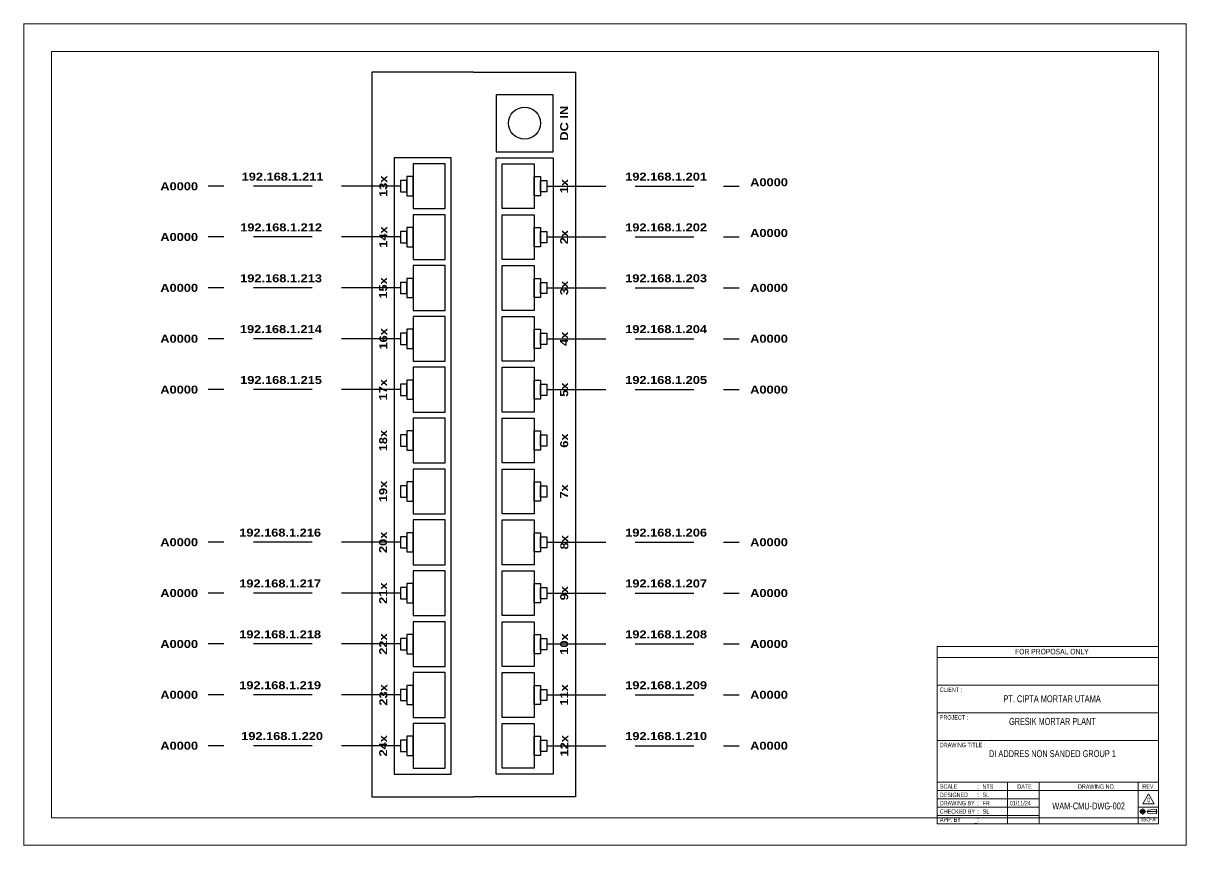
# Model space of a CAD drawing. Header units: centimetres. Extents: x -6233 to 67854, y 107 to 55669.
# Drawn here: x 6612 to 12895, y 107 to 4551 of the extents above; entities that cross this region are included whole.
import ezdxf
from ezdxf.enums import TextEntityAlignment as Align

# ---------------------------------------------------------------- set-up
doc = ezdxf.new("R2010")
doc.units = ezdxf.units.CM
doc.header["$LTSCALE"] = 25.4
doc.linetypes.add('CENTER', pattern=[2, 1.25, -0.25, 0.25, -0.25])
doc.linetypes.add('HIDDEN', pattern=[0.375, 0.25, -0.125])
for name, color, linetype in [('1', 7, 'Continuous'), ('Etiket-Line-L', 7, 'Continuous'), ('EtIket-Line-S', 2, 'Continuous'), ('Etiket-Text-List0', 2, 'Continuous'), ('Etiket-Text-List1', 3, 'Continuous'), ('Etiket-Text-List2', 1, 'Continuous')]:
    doc.layers.add(name, color=color, linetype=linetype)
for name, color, linetype, lineweight in [('Center_line', 2, 'CENTER', 5), ('Etiket', 7, 'Continuous', 5), ('Object', 4, 'Continuous', 25)]:
    doc.layers.add(name, color=color, linetype=linetype, lineweight=lineweight)
doc.styles.add('Bold', font='ariblk.ttf', dxfattribs={"height": 25.4})
doc.styles.add('DIM', font='romans', dxfattribs={"height": 6.096})
doc.styles.get("Standard").update_dxf_attribs({"font": 'arial.ttf', "height": 25.4})

# ---------------------------------------------------------------- blocks, each defined once
blk = doc.blocks.new('x5 Out Line')
at = {"const_width": 0.3}
for points in [[(9.65, 286.71), (0, 286.71), (0, 277.06)], [(405.45, 277.06), (405.45, 286.71), (395.8, 286.71)], [(0, 9.65), (0, 0), (9.65, 0)], [(405.45, 9.65), (405.45, 0), (395.8, 0)]]:
    blk.add_lwpolyline(points, dxfattribs=at)
at = {"lineweight": 15}
blk.add_lwpolyline([(395.8, 9.65), (395.8, 277.06), (9.65, 277.06), (9.65, 9.65)], close=True, dxfattribs=at)
at = {"layer": 'EtIket-Line-S', "lineweight": 9, "ltscale": 0.5}
blk.add_lwpolyline([(0, 0), (405.45, 0), (405.45, 286.71), (0, 286.71)], close=True, dxfattribs=at)
blk = doc.blocks.new('A$C6CDB76E5')
at = {"lineweight": 15}
for p, q in [((-196.2, 0), (-196.2, 157.1)), ((-196.2, 157.1), (0, 157.1)), ((0, 0), (0, 157.1)), ((-196.2, 147.3), (0, 147.3)), ((-196.2, 122.8), (0, 122.8)), ((-196.2, 98.2), (0, 98.2)), ((-196.2, 73.7), (0, 73.7)), ((-196.2, 36.8), (0, 36.8)), ((-134, 0), (-134, 36.8)), ((-105.9, 0), (-105.9, 36.8)), ((-18.1, 0), (-18.1, 36.8)), ((-196.2, 29.4), (0, 29.4)), ((-196.2, 22.1), (-105.9, 22.1)), ((-196.2, 14.7), (-105.9, 14.7)), ((-18.1, 14.7), (0, 14.7)), ((-196.2, 7.4), (-105.9, 7.4))]:
    blk.add_line(p, q, dxfattribs=at)
at = {"layer": 'Center_line', "lineweight": 13}
for p, q in [((-16.9, 10.8), (-11.3, 10.8)), ((-14.1, 13.5), (-14.1, 8)), ((-10.3, 10.8), (-1.2, 10.8))]:
    blk.add_line(p, q, dxfattribs=at)
at = {"layer": 'Etiket-Line-L', "lineweight": 15}
for p, q in [((0, 0), (0, 122.6)), ((-196.2, 0), (0, 0))]:
    blk.add_line(p, q, dxfattribs=at)
blk.add_lwpolyline([(-9, 26.4), (-4, 17.7), (-14.1, 17.7)], close=True, dxfattribs=at)
at = {"layer": 'Object', "lineweight": 15}
blk.add_lwpolyline([(-9.5, 9.5), (-1.9, 8.7), (-1.9, 12.8), (-9.5, 12)], close=True, dxfattribs=at)
for radius in [2.03, 1.27]:
    blk.add_circle((-14.1, 10.8), radius, dxfattribs=at)
at = {"layer": '1', "color": 3, "lineweight": 9, "width": 0.7}
blk.add_text('ISO-A', height=3.91, dxfattribs=at).set_placement((-15.4, 2))
at = {"layer": 'Etiket-Text-List0', "lineweight": 13, "width": 0.7}
for s, height, p in [('CLIENT :', 3.92, (-193.8, 116.8)), ('PROJECT :', 3.92, (-193.8, 92.3)), ('DRAWING TITLE :', 3.923, (-193.8, 67.8)), ('SCALE', 3.92, (-193.8, 31)), (':', 4.17, (-160.6, 31)), ('DATE', 3.92, (-125.1, 31)), ('DRAWING NO.', 3.923, (-71.4, 31)), ('REV.', 3.92, (-14.4, 31)), ('DESIGNED', 3.92, (-193.8, 23.6)), (':', 4.17, (-160.6, 23.6)), ('CHECKED BY ', 3.923, (-193.8, 8.9)), ('DRAWING BY', 3.92, (-193.8, 16.3)), (':', 4.17, (-160.6, 16.3)), (':', 4.17, (-160.6, 8.9)), ('APP. BY ', 3.92, (-193.8, 1.6)), (':', 4.17, (-160.6, 1.6))]:
    blk.add_text(s, height=height, dxfattribs=at).set_placement(p)
at = {"layer": 'Etiket-Text-List1', "lineweight": 9, "width": 0.7}
for tag, p in [('1:XXXX', (-156, 31)), ('EN', (-156, 23.6)), ('DD/MM/YY', (-131.3, 23.6)), ('1', (-10.3, 19.1)), ('EN', (-156, 16.3)), ('EN', (-155.8, 8.9)), ('DD/MM/YY', (-131.3, 16.3)), ('DD/MM/YY', (-131.3, 8.9)), ('EN', (-155.7, 1.6)), ('DD/MM/YY', (-131.3, 1.6))]:
    blk.add_attdef(tag, p, '', height=3.92, dxfattribs=at)
at = {"layer": 'Etiket-Text-List2', "lineweight": 13, "width": 0.7}
for tag, height, p in [('FOR FABRICATION', 4.9, (-94.6, 150.1)), ('CLIENT_NAME', 6.13, (-94.1, 107.7)), ('PROJECT_1', 4.9, (-94.1, 87.5)), ('PROJECT_2', 4.9, (-94.1, 79.2)), ('DRAWING_TITLE1', 6.13, (-94.1, 59)), ('DRAWING_TITLE2', 6.13, (-94.1, 49.9)), ('DRAWING_TITLE3', 6.13, (-94.1, 40.1)), ('LDP-X-XXX-AR-01', 6.13, (-62, 12.7))]:
    blk.add_attdef(tag, text='', height=height, dxfattribs=at).set_placement(p, align=Align.CENTER)

msp = doc.modelspace()

# ---------------------------------------------------------------- linework, layer by layer
at = {"color": 146, "linetype": 'HIDDEN', "ltscale": 50, "true_color": 0x105689}
for p, q in [((8648.2, 3670.5), (7611.1, 3670.5)), ((9440, 3670.5), (10477.2, 3670.5)), ((8648.2, 3396.4), (7611.1, 3396.4)), ((9440, 3396.4), (10477.2, 3396.4)), ((8648.2, 3121.5), (7611.1, 3121.5)), ((9440, 3121.5), (10477.2, 3121.5)), ((8648.2, 2846.7), (7611.1, 2846.7)), ((9440, 2846.7), (10477.2, 2846.7)), ((8648.2, 2571.8), (7611.1, 2571.8)), ((9440, 2571.8), (10477.2, 2571.8)), ((8648.2, 1747.3), (7611.1, 1747.3)), ((9440, 1747.3), (10477.2, 1747.3)), ((8648.2, 1472.4), (7611.1, 1472.4)), ((9440, 1472.4), (10477.2, 1472.4)), ((8648.2, 1197.5), (7611.1, 1197.5)), ((9440, 1197.5), (10477.2, 1197.5)), ((8648.2, 922.7), (7611.1, 922.7)), ((9440, 922.7), (10477.2, 922.7)), ((8648.2, 647.8), (7611.1, 647.8)), ((9440, 647.8), (10477.2, 647.8))]:
    msp.add_line(p, q, dxfattribs=at)
at = {"ltscale": 500}
for points in [[(9044.1, 4286.1), (8494.2, 4286.1), (8494.2, 372.2), (9044.1, 372.2)], [(9044.1, 4286.1), (9594, 4286.1), (9594, 372.2), (9044.1, 372.2)]]:
    msp.add_lwpolyline(points, dxfattribs=at)
for points in [[(9165.1, 4165.1), (9165.1, 3857.2), (9473, 3857.2), (9473, 4165.1)], [(8923.1, 493.2), (8923.1, 3824.4), (8615.2, 3824.4), (8615.2, 493.2)], [(8890.3, 3549.5), (8890.3, 3791.5), (8717.4, 3791.5), (8717.4, 3549.5)], [(9165.1, 493.2), (9165.1, 3824.4), (9473, 3824.4), (9473, 493.2)], [(9198, 3549.5), (9198, 3791.5), (9370.8, 3791.5), (9370.8, 3549.5)], [(8717.4, 3618.7), (8717.4, 3722.4), (8682.8, 3722.4), (8682.8, 3618.7)], [(9370.8, 3618.7), (9370.8, 3722.4), (9405.4, 3722.4), (9405.4, 3618.7)], [(8682.8, 3640.3), (8682.8, 3700.8), (8648.2, 3700.8), (8648.2, 3640.3)], [(9405.4, 3640.3), (9405.4, 3700.8), (9440, 3700.8), (9440, 3640.3)], [(8890.3, 3274.7), (8890.3, 3516.7), (8717.4, 3516.7), (8717.4, 3274.7)], [(9198, 3274.7), (9198, 3516.7), (9370.8, 3516.7), (9370.8, 3274.7)], [(8682.8, 3365.4), (8682.8, 3425.9), (8648.2, 3425.9), (8648.2, 3365.4)], [(8717.4, 3343.8), (8717.4, 3447.5), (8682.8, 3447.5), (8682.8, 3343.8)], [(9370.8, 3343.8), (9370.8, 3447.5), (9405.4, 3447.5), (9405.4, 3343.8)], [(9405.4, 3365.4), (9405.4, 3425.9), (9440, 3425.9), (9440, 3365.4)], [(8890.3, 2999.8), (8890.3, 3241.8), (8717.4, 3241.8), (8717.4, 2999.8)], [(9198, 2999.8), (9198, 3241.8), (9370.8, 3241.8), (9370.8, 2999.8)], [(8682.8, 3090.6), (8682.8, 3151.1), (8648.2, 3151.1), (8648.2, 3090.6)], [(8717.4, 3068.9), (8717.4, 3172.7), (8682.8, 3172.7), (8682.8, 3068.9)], [(9370.8, 3068.9), (9370.8, 3172.7), (9405.4, 3172.7), (9405.4, 3068.9)], [(9405.4, 3090.6), (9405.4, 3151.1), (9440, 3151.1), (9440, 3090.6)], [(8890.3, 2724.9), (8890.3, 2967), (8717.4, 2967), (8717.4, 2724.9)], [(9198, 2724.9), (9198, 2967), (9370.8, 2967), (9370.8, 2724.9)], [(8717.4, 2794.1), (8717.4, 2897.8), (8682.8, 2897.8), (8682.8, 2794.1)], [(9370.8, 2794.1), (9370.8, 2897.8), (9405.4, 2897.8), (9405.4, 2794.1)], [(8682.8, 2815.7), (8682.8, 2876.2), (8648.2, 2876.2), (8648.2, 2815.7)], [(9405.4, 2815.7), (9405.4, 2876.2), (9440, 2876.2), (9440, 2815.7)], [(8890.3, 2450.1), (8890.3, 2692.1), (8717.4, 2692.1), (8717.4, 2450.1)], [(9198, 2450.1), (9198, 2692.1), (9370.8, 2692.1), (9370.8, 2450.1)], [(8682.8, 2540.8), (8682.8, 2601.3), (8648.2, 2601.3), (8648.2, 2540.8)], [(8717.4, 2519.2), (8717.4, 2623), (8682.8, 2623), (8682.8, 2519.2)], [(9370.8, 2519.2), (9370.8, 2623), (9405.4, 2623), (9405.4, 2519.2)], [(9405.4, 2540.8), (9405.4, 2601.3), (9440, 2601.3), (9440, 2540.8)], [(8890.3, 2175.2), (8890.3, 2417.2), (8717.4, 2417.2), (8717.4, 2175.2)], [(9198, 2175.2), (9198, 2417.2), (9370.8, 2417.2), (9370.8, 2175.2)], [(8682.8, 2266), (8682.8, 2326.5), (8648.2, 2326.5), (8648.2, 2266)], [(8717.4, 2244.4), (8717.4, 2348.1), (8682.8, 2348.1), (8682.8, 2244.4)], [(9370.8, 2244.4), (9370.8, 2348.1), (9405.4, 2348.1), (9405.4, 2244.4)], [(9405.4, 2266), (9405.4, 2326.5), (9440, 2326.5), (9440, 2266)], [(8890.3, 1900.4), (8890.3, 2142.4), (8717.4, 2142.4), (8717.4, 1900.4)], [(9198, 1900.4), (9198, 2142.4), (9370.8, 2142.4), (9370.8, 1900.4)], [(8717.4, 1969.5), (8717.4, 2073.2), (8682.8, 2073.2), (8682.8, 1969.5)], [(9370.8, 1969.5), (9370.8, 2073.2), (9405.4, 2073.2), (9405.4, 1969.5)], [(8682.8, 1991.1), (8682.8, 2051.6), (8648.2, 2051.6), (8648.2, 1991.1)], [(9405.4, 1991.1), (9405.4, 2051.6), (9440, 2051.6), (9440, 1991.1)], [(8890.3, 1625.5), (8890.3, 1867.5), (8717.4, 1867.5), (8717.4, 1625.5)], [(9198, 1625.5), (9198, 1867.5), (9370.8, 1867.5), (9370.8, 1625.5)], [(8682.8, 1716.3), (8682.8, 1776.8), (8648.2, 1776.8), (8648.2, 1716.3)], [(8717.4, 1694.7), (8717.4, 1798.4), (8682.8, 1798.4), (8682.8, 1694.7)], [(9370.8, 1694.7), (9370.8, 1798.4), (9405.4, 1798.4), (9405.4, 1694.7)], [(9405.4, 1716.3), (9405.4, 1776.8), (9440, 1776.8), (9440, 1716.3)], [(8890.3, 1350.7), (8890.3, 1592.7), (8717.4, 1592.7), (8717.4, 1350.7)], [(9198, 1350.7), (9198, 1592.7), (9370.8, 1592.7), (9370.8, 1350.7)], [(8717.4, 1419.8), (8717.4, 1523.5), (8682.8, 1523.5), (8682.8, 1419.8)], [(9370.8, 1419.8), (9370.8, 1523.5), (9405.4, 1523.5), (9405.4, 1419.8)], [(8682.8, 1441.4), (8682.8, 1501.9), (8648.2, 1501.9), (8648.2, 1441.4)], [(9405.4, 1441.4), (9405.4, 1501.9), (9440, 1501.9), (9440, 1441.4)], [(8890.3, 1075.8), (8890.3, 1317.8), (8717.4, 1317.8), (8717.4, 1075.8)], [(9198, 1075.8), (9198, 1317.8), (9370.8, 1317.8), (9370.8, 1075.8)], [(8682.8, 1166.6), (8682.8, 1227.1), (8648.2, 1227.1), (8648.2, 1166.6)], [(8717.4, 1145), (8717.4, 1248.7), (8682.8, 1248.7), (8682.8, 1145)], [(9370.8, 1145), (9370.8, 1248.7), (9405.4, 1248.7), (9405.4, 1145)], [(9405.4, 1166.6), (9405.4, 1227.1), (9440, 1227.1), (9440, 1166.6)], [(8890.3, 800.9), (8890.3, 1043), (8717.4, 1043), (8717.4, 800.9)], [(9198, 800.9), (9198, 1043), (9370.8, 1043), (9370.8, 800.9)], [(8682.8, 891.7), (8682.8, 952.2), (8648.2, 952.2), (8648.2, 891.7)], [(8717.4, 870.1), (8717.4, 973.8), (8682.8, 973.8), (8682.8, 870.1)], [(9370.8, 870.1), (9370.8, 973.8), (9405.4, 973.8), (9405.4, 870.1)], [(9405.4, 891.7), (9405.4, 952.2), (9440, 952.2), (9440, 891.7)], [(8890.3, 526.1), (8890.3, 768.1), (8717.4, 768.1), (8717.4, 526.1)], [(9198, 526.1), (9198, 768.1), (9370.8, 768.1), (9370.8, 526.1)], [(8717.4, 595.2), (8717.4, 699), (8682.8, 699), (8682.8, 595.2)], [(9370.8, 595.2), (9370.8, 699), (9405.4, 699), (9405.4, 595.2)], [(8682.8, 616.8), (8682.8, 677.3), (8648.2, 677.3), (8648.2, 616.8)], [(9405.4, 616.8), (9405.4, 677.3), (9440, 677.3), (9440, 616.8)]]:
    msp.add_lwpolyline(points, close=True, dxfattribs=at)
msp.add_circle((9319.1, 4011.2), 86.4, dxfattribs=at)

# ---------------------------------------------------------------- block references
at = {"layer": 'Etiket', "lineweight": 0}
ref = msp.add_blockref('A$C6CDB76E5', (12742.7, 226.2), dxfattribs=dict(at, xscale=6.095870930054101, yscale=6.095870930054101, zscale=6.095870930054101))
ref.add_attrib('FOR FABRICATION', 'FOR PROPOSAL ONLY', dxfattribs={"layer": 'Etiket-Text-List2', "lineweight": 13, "height": 29.894, "width": 0.7}).set_placement((12166.3, 1141.1), align=Align.CENTER)
ref.add_attrib('CLIENT_NAME', 'PT. CIPTA MORTAR UTAMA', dxfattribs={"layer": 'Etiket-Text-List2', "lineweight": 13, "height": 37.368, "width": 0.7}).set_placement((12167.4, 882.5), align=Align.CENTER)
ref.add_attrib('PROJECT_1', 'GRESIK MORTAR PLANT', dxfattribs={"layer": 'Etiket-Text-List2', "lineweight": 13, "height": 38.709, "width": 0.7}).set_placement((12169.2, 759.5), align=Align.CENTER)
ref.add_attrib('DRAWING_TITLE1', 'DI ADDRES NON SANDED GROUP 1', dxfattribs={"layer": 'Etiket-Text-List2', "lineweight": 13, "height": 37.368, "width": 0.7}).set_placement((12169.2, 586.1), align=Align.CENTER)
ref.add_attrib('1:XXXX', 'NTS', (11791.8, 415.1), dxfattribs={"layer": 'Etiket-Text-List1', "lineweight": 13, "height": 23.92, "width": 0.7})
ref.add_attrib('EN', 'SL', (11791.8, 370.3), dxfattribs={"layer": 'Etiket-Text-List1', "lineweight": 13, "height": 23.92, "width": 0.7})
ref.add_attrib('EN', 'FR', (11791.8, 325.4), dxfattribs={"layer": 'Etiket-Text-List1', "lineweight": 13, "height": 23.92, "width": 0.7})
ref.add_attrib('DD/MM/YY', '01/11/24', (11938.6, 325.4), dxfattribs={"layer": 'Etiket-Text-List1', "lineweight": 13, "height": 23.92, "width": 0.7})
ref.add_attrib('EN', 'SL', (11792.7, 280.6), dxfattribs={"layer": 'Etiket-Text-List1', "lineweight": 13, "height": 23.92, "width": 0.7})
ref.add_attrib('LDP-X-XXX-AR-01', 'WAM-CMU-DWG-002', dxfattribs={"layer": 'Etiket-Text-List2', "lineweight": 15, "height": 37.368, "width": 0.7}).set_placement((12364.7, 303.4), align=Align.CENTER)
ref.add_attrib('1', '0', (12679.9, 342.3), dxfattribs={"layer": 'Etiket-Text-List1', "lineweight": 13, "height": 23.9, "width": 0.7})
at = {"layer": 'Etiket-Line-L', "lineweight": 0}
ref = msp.add_blockref('x5 Out Line', (6614.4, 109.5), dxfattribs=dict(at, xscale=15.48351216233742, yscale=15.48351216233742, zscale=15.48351216233742))
ref.add_attrib('FILE_NAME', '-', (11744.6, 217.5), dxfattribs={"layer": 'Etiket-Text-List1', "lineweight": 13, "height": 21.7, "style": 'DIM', "width": 0.7})

# ---------------------------------------------------------------- texts
at = {"ltscale": 500, "style": 'Bold'}
for s, p in [('DC IN', (9532.8, 4011.2)), ('13x', (8556.2, 3670.5)), ('1x', (9532.8, 3670.5)), ('14x', (8556.2, 3395.7)), ('2x', (9532.8, 3395.7)), ('15x', (8555.4, 3120.8)), ('3x', (9532.8, 3120.8)), ('16x', (8556.2, 2845.9)), ('4x', (9532.8, 2845.9)), ('17x', (8554.7, 2571.1)), ('5x', (9532.8, 2571.1)), ('18x', (8555.4, 2296.2)), ('6x', (9532.8, 2296.2)), ('19x', (8555.4, 2021.4)), ('7x', (9532.8, 2021.4)), ('20x', (8554.7, 1746.5)), ('8x', (9533.5, 1746.5)), ('21x', (8555.4, 1471.7)), ('9x', (9532.8, 1471.7)), ('22x', (8555.4, 1196.8)), ('10x', (9532.8, 1196.8)), ('23x', (8556.2, 922)), ('11x', (9532.8, 922)), ('24x', (8555.4, 647.1)), ('12x', (9533.5, 647.1))]:
    msp.add_text(s, height=43.22, rotation=90, dxfattribs=at).set_placement(p, align=Align.MIDDLE_CENTER)
for s, height, p in [('192.168.1.211', 43.216, (7791.3, 3722.4)), ('192.168.1.212', 43.216, (7783.4, 3448.3)), ('192.168.1.213', 43.216, (7783.2, 3173.4)), ('A0000', 43.22, (10537.2, 3121.5)), ('192.168.1.214', 43.216, (7782, 2898.5)), ('A0000', 43.22, (10537.2, 2846.7)), ('192.168.1.215', 43.216, (7783.1, 2623.7)), ('A0000', 43.22, (10537.2, 2571.8)), ('192.168.1.216', 43.216, (7778.2, 1799.1)), ('A0000', 43.22, (10537.2, 1747.3)), ('192.168.1.217', 43.216, (7778.2, 1524.3)), ('A0000', 43.22, (10537.2, 1472.4)), ('192.168.1.218', 43.216, (7778.2, 1249.4)), ('A0000', 43.22, (10537.2, 1197.5)), ('192.168.1.219', 43.216, (7778.2, 974.6)), ('A0000', 43.22, (10537.2, 922.7)), ('192.168.1.220', 43.216, (7788.7, 699.7)), ('A0000', 43.22, (10537.2, 647.8))]:
    msp.add_text(s, height=height, dxfattribs=at).set_placement(p, align=Align.MIDDLE_LEFT)
for s, height, p in [('192.168.1.201', 43.216, (10304.3, 3722.4)), ('A0000', 43.22, (7555.9, 3670.5)), ('192.168.1.202', 43.216, (10304.3, 3448.3)), ('A0000', 43.22, (7555.9, 3396.4)), ('A0000', 43.22, (7555.9, 3121.5)), ('192.168.1.203', 43.216, (10304.3, 3173.4)), ('192.168.1.204', 43.216, (10304.3, 2898.5)), ('A0000', 43.22, (7555.9, 2846.7)), ('192.168.1.205', 43.216, (10304.3, 2623.7)), ('A0000', 43.22, (7555.9, 2571.8)), ('A0000', 43.22, (7555.9, 1747.3)), ('192.168.1.206', 43.216, (10304.3, 1799.1)), ('192.168.1.207', 43.216, (10304.3, 1524.3)), ('A0000', 43.22, (7555.9, 1472.4)), ('192.168.1.208', 43.216, (10304.3, 1249.4)), ('A0000', 43.22, (7555.9, 1197.5)), ('A0000', 43.22, (7555.9, 922.7)), ('192.168.1.209', 43.216, (10304.3, 974.6)), ('192.168.1.210', 43.216, (10304.3, 699.7)), ('A0000', 43.22, (7555.9, 647.8))]:
    msp.add_text(s, height=height, dxfattribs=at).set_placement(p, align=Align.MIDDLE_RIGHT)
for p in [(10537.2, 3670.5), (10537.2, 3396.4)]:
    msp.add_text('A0000', height=43.22, dxfattribs=at).set_placement(p)

doc.saveas('drawing.dxf')
